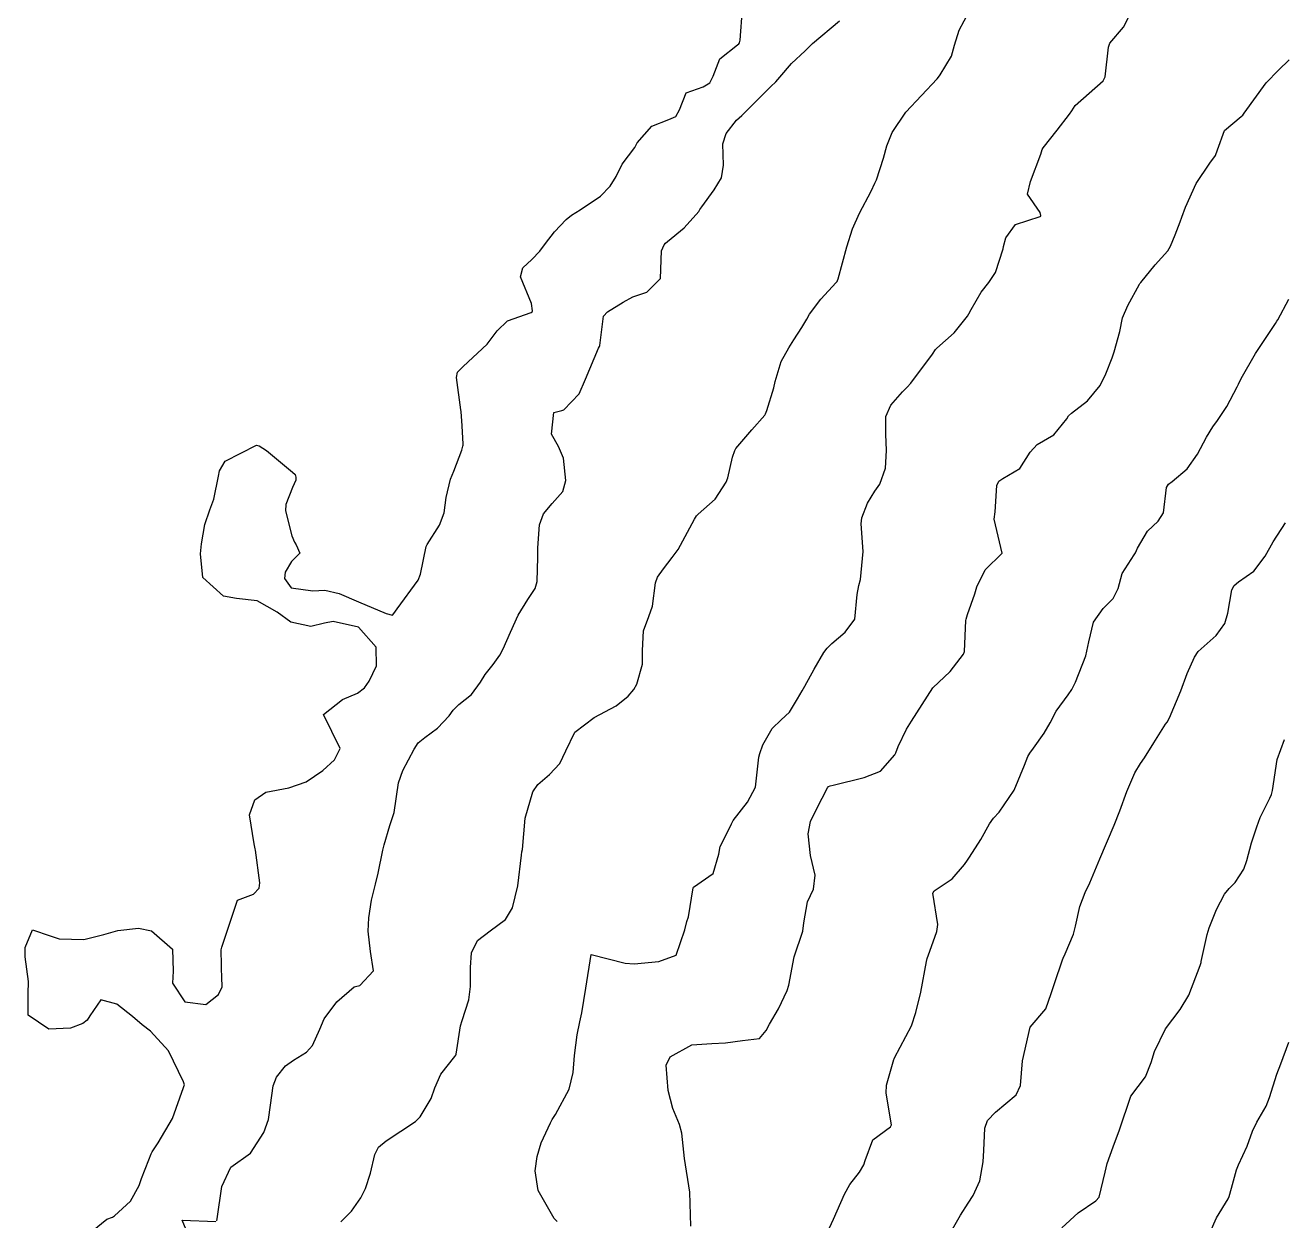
# Model space of a CAD drawing. Header units: metres. Extents: x 298520 to 308411, y 7433745 to 7450750.
# Drawn here: x 304804.7 to 304879.1, y 7439321.2 to 7439391.9 of the extents above; entities that cross this region are included whole.
import ezdxf

# ---------------------------------------------------------------- set-up
doc = ezdxf.new("R2010")
doc.units = ezdxf.units.M
doc.header["$LTSCALE"] = 10
doc.layers.add('Curvas de Nivel 1m', color=11, linetype='Continuous')
doc.layers.add('Curvas de Nivel 5m', color=15, linetype='Continuous')

msp = doc.modelspace()

# ---------------------------------------------------------------- linework, layer by layer
at = {"layer": 'Curvas de Nivel 1m', "flags": 128}
for points, elevation in [([(304808.701, 7439320.638), (304809.545, 7439321.335), (304809.884, 7439321.452), (304810.005, 7439321.521), (304810.946, 7439322.389), (304811.471, 7439323.316), (304811.605, 7439323.739), (304812.046, 7439324.842), (304812.173, 7439325.186), (304812.23, 7439325.307), (304812.592, 7439325.835), (304813.436, 7439327.29), (304814.091, 7439329.106), (304814.134, 7439329.238), (304814.137, 7439329.28), (304814.095, 7439329.448), (304813.194, 7439331.289), (304812.134, 7439332.443), (304811.652, 7439332.822), (304811.073, 7439333.316), (304810.154, 7439334.039), (304809.202, 7439334.295), (304808.555, 7439333.346), (304808.388, 7439333.1), (304808.138, 7439332.906), (304807.404, 7439332.63), (304806.135, 7439332.564), (304804.901, 7439333.392), (304804.896, 7439334.658), (304804.93, 7439335.392), (304804.735, 7439336.847), (304804.726, 7439337.395), (304805.154, 7439338.44), (304806.2, 7439338.092), (304806.739, 7439337.912), (304808.198, 7439337.866), (304809.373, 7439338.167), (304810.204, 7439338.4), (304811.423, 7439338.53), (304812.204, 7439338.378), (304813.433, 7439337.288), (304813.479, 7439335.988), (304813.435, 7439335.287), (304814.157, 7439334.188), (304815.408, 7439334.014), (304816.163, 7439334.621), (304816.363, 7439335.065), (304816.377, 7439335.257), (304816.361, 7439335.443), (304816.316, 7439337.258), (304816.344, 7439337.407), (304816.959, 7439339.249), (304817.285, 7439340.186), (304818.233, 7439340.556), (304818.556, 7439340.909), (304818.597, 7439341.226), (304818.334, 7439343.157), (304818.323, 7439343.229), (304818.267, 7439343.532), (304817.985, 7439345.235), (304818.302, 7439346.135), (304818.959, 7439346.571), (304820.309, 7439346.845), (304821.332, 7439347.195), (304822.32, 7439347.864), (304823.017, 7439348.482), (304823.342, 7439349.17), (304822.363, 7439351.18), (304823.491, 7439352.05), (304824.376, 7439352.435), (304824.784, 7439352.751), (304825.064, 7439353.153), (304825.498, 7439354.048), (304825.468, 7439355.149), (304824.425, 7439356.33), (304822.925, 7439356.678), (304822.427, 7439356.567), (304821.613, 7439356.38), (304820.427, 7439356.623), (304819.627, 7439357.218), (304818.44, 7439357.89), (304817.219, 7439358.027), (304816.442, 7439358.178), (304815.233, 7439359.272), (304815.084, 7439360.663), (304815.154, 7439361.273), (304815.349, 7439362.416), (304815.643, 7439363.269), (304815.873, 7439363.906), (304816.157, 7439365.264), (304816.221, 7439365.578), (304816.542, 7439366.156), (304818.411, 7439367.092), (304818.551, 7439367.062), (304818.984, 7439366.79), (304820.536, 7439365.502), (304820.682, 7439365.356), (304820.726, 7439365.207), (304820.717, 7439365.021), (304820.524, 7439364.593), (304820.129, 7439363.593), (304820.115, 7439363.214), (304820.488, 7439361.729), (304820.645, 7439361.368), (304820.747, 7439361.206), (304820.96, 7439360.719), (304820.468, 7439360.22), (304820.09, 7439359.582), (304820.053, 7439359.214), (304820.447, 7439358.657), (304821.732, 7439358.477), (304822.446, 7439358.53), (304823.28, 7439358.336), (304824.44, 7439357.838), (304826.072, 7439357.144), (304826.432, 7439357.049), (304826.519, 7439357.139), (304826.712, 7439357.412), (304827.952, 7439359.118), (304828.1, 7439359.474), (304828.43, 7439361.111), (304828.484, 7439361.217), (304829.228, 7439362.37), (304829.495, 7439363.1), (304829.61, 7439364.001), (304829.87, 7439365.097), (304830.058, 7439365.567), (304830.549, 7439366.796), (304830.606, 7439367.035), (304830.617, 7439367.089), (304830.617, 7439367.152), (304830.564, 7439368.232), (304830.496, 7439369.091), (304830.486, 7439369.179), (304830.216, 7439371.094), (304830.29, 7439371.409), (304830.61, 7439371.753), (304832.042, 7439373.069), (304832.631, 7439373.856), (304833.242, 7439374.449), (304834.642, 7439374.937), (304834.697, 7439374.985), (304834.717, 7439375.039), (304834.649, 7439375.466), (304834.017, 7439377.047), (304834.148, 7439377.575), (304834.683, 7439378.07), (304835.144, 7439378.58), (304835.481, 7439379.032), (304836.016, 7439379.714), (304836.714, 7439380.448), (304837.031, 7439380.703), (304837.54, 7439381.008), (304838.731, 7439381.823), (304839.301, 7439382.421), (304839.655, 7439382.981), (304840.022, 7439383.706), (304840.76, 7439384.701), (304840.912, 7439384.968), (304841.773, 7439385.96), (304842.784, 7439386.354), (304843.187, 7439386.536), (304843.413, 7439386.934), (304843.798, 7439387.935), (304844.807, 7439388.284), (304845.202, 7439388.523), (304845.397, 7439388.914), (304845.789, 7439389.949), (304846.841, 7439390.763), (304846.918, 7439390.823), (304846.957, 7439390.898), (304847, 7439391.053), (304847.124, 7439392.896)], 717), ([(304823.389, 7439321.169), (304824.009, 7439321.806), (304824.572, 7439322.6), (304824.85, 7439323.152), (304825.144, 7439324.041), (304825.393, 7439325.147), (304825.622, 7439325.579), (304826.061, 7439325.955), (304827.794, 7439327.114), (304828.076, 7439327.388), (304828.72, 7439328.471), (304828.952, 7439329.101), (304829.302, 7439329.902), (304830.121, 7439330.954), (304830.179, 7439331.033), (304830.198, 7439331.089), (304830.469, 7439332.757), (304830.566, 7439333.086), (304830.95, 7439334.293), (304831.042, 7439335.081), (304831.06, 7439336.205), (304831.115, 7439337.081), (304831.465, 7439337.812), (304832.206, 7439338.372), (304833.111, 7439339.057), (304833.537, 7439339.737), (304833.844, 7439341.046), (304834.067, 7439342.849), (304834.094, 7439343.043), (304834.116, 7439343.191), (304834.293, 7439345.04), (304834.745, 7439346.599), (304835.026, 7439347.033), (304835.712, 7439347.633), (304836.325, 7439348.276), (304836.688, 7439349.015), (304837.22, 7439350.137), (304838.363, 7439350.99), (304839.663, 7439351.684), (304840.376, 7439352.254), (304840.701, 7439352.645), (304840.882, 7439352.965), (304841.224, 7439354.139), (304841.227, 7439354.962), (304841.269, 7439356.117), (304841.594, 7439356.958), (304841.811, 7439357.585), (304841.98, 7439358.955), (304842.113, 7439359.299), (304842.466, 7439359.793), (304842.971, 7439360.447), (304843.322, 7439360.937), (304844.298, 7439362.72), (304844.415, 7439362.921), (304844.504, 7439363.011), (304845.524, 7439363.898), (304846.169, 7439364.904), (304846.256, 7439365.174), (304846.545, 7439366.382), (304846.672, 7439366.777), (304846.743, 7439366.897), (304847.685, 7439368.004), (304848.452, 7439368.872), (304848.498, 7439368.947), (304848.577, 7439369.155), (304848.976, 7439370.487), (304849.06, 7439370.865), (304849.425, 7439372.052), (304849.865, 7439372.858), (304850.158, 7439373.324), (304850.635, 7439374.047), (304850.931, 7439374.557), (304851.096, 7439374.845), (304851.757, 7439375.739), (304852.671, 7439376.722), (304852.721, 7439376.78), (304852.748, 7439376.829), (304852.781, 7439376.935), (304853.302, 7439378.821), (304853.641, 7439379.884), (304854.047, 7439380.81), (304854.736, 7439382.121), (304854.957, 7439382.582), (304855.046, 7439382.797), (304855.471, 7439384.077), (304855.653, 7439384.791), (304855.978, 7439385.584), (304856.793, 7439386.78), (304858.63, 7439388.753), (304858.713, 7439388.853), (304858.817, 7439388.989), (304859.485, 7439390.092), (304859.658, 7439390.742), (304859.943, 7439391.648), (304860.52, 7439392.733)], 719), ([(304816.039, 7439321.222), (304816.054, 7439321.259), (304816.085, 7439321.34), (304816.356, 7439323.255), (304816.885, 7439324.403), (304818.053, 7439325.23), (304818.835, 7439326.453), (304819.115, 7439327.22), (304819.233, 7439328.067), (304819.38, 7439329.217), (304819.586, 7439329.73), (304820.111, 7439330.389), (304820.581, 7439330.74), (304821.351, 7439331.198), (304821.713, 7439331.609), (304822.137, 7439332.558), (304822.407, 7439333.186), (304823.146, 7439334.187), (304824.171, 7439335.059), (304824.245, 7439335.086), (304824.514, 7439335.157), (304825.315, 7439336.015), (304825.145, 7439337.15), (304824.995, 7439338.362), (304825.034, 7439339.152), (304825.191, 7439340.188), (304825.429, 7439341.148), (304825.597, 7439341.799), (304825.872, 7439343.144), (304825.948, 7439343.463), (304826.285, 7439344.602), (304826.414, 7439345.015), (304826.461, 7439345.137), (304826.54, 7439345.381), (304826.798, 7439347.133), (304827.044, 7439347.853), (304827.716, 7439349.119), (304827.966, 7439349.488), (304828.343, 7439349.811), (304829.094, 7439350.36), (304829.783, 7439351.096), (304830.034, 7439351.425), (304830.37, 7439351.763), (304831.101, 7439352.357), (304831.644, 7439353.077), (304831.927, 7439353.538), (304832.399, 7439354.131), (304832.787, 7439354.684), (304832.983, 7439355.061), (304833.41, 7439356.042), (304833.879, 7439357.048), (304834.442, 7439357.972), (304834.867, 7439358.617), (304835.002, 7439359.035), (304835.04, 7439360.469), (304835.031, 7439361.035), (304835.134, 7439362.396), (304835.37, 7439363.031), (304835.878, 7439363.657), (304836.516, 7439364.355), (304836.686, 7439365.018), (304836.543, 7439366.33), (304836.255, 7439367.023), (304835.835, 7439367.753), (304835.978, 7439369.026), (304836.449, 7439369.147), (304836.576, 7439369.193), (304837.47, 7439370.127), (304837.857, 7439371.001), (304838.621, 7439372.842), (304838.681, 7439372.931), (304838.705, 7439372.989), (304838.907, 7439374.721), (304839.146, 7439374.985), (304840.069, 7439375.559), (304840.656, 7439375.868), (304841.476, 7439376.143), (304842.288, 7439376.946), (304842.34, 7439378.596), (304842.499, 7439378.943), (304842.588, 7439379.048), (304842.696, 7439379.148), (304843.682, 7439379.957), (304844.542, 7439380.922), (304844.615, 7439381.03), (304844.726, 7439381.189), (304845.451, 7439382.197), (304845.887, 7439382.909), (304846.004, 7439383.654), (304845.959, 7439384.908), (304846.158, 7439385.521), (304846.784, 7439386.318), (304847.084, 7439386.6), (304847.386, 7439386.891), (304848.807, 7439388.299), (304849.097, 7439388.58), (304849.337, 7439388.865), (304850.022, 7439389.661), (304850.836, 7439390.418), (304851.056, 7439390.63), (304851.274, 7439390.844), (304852.857, 7439392.181)], 718), ([(304844.085, 7439320.919), (304844.023, 7439322.92), (304843.696, 7439324.925), (304843.546, 7439326.406), (304843.41, 7439326.93), (304843.017, 7439327.87), (304842.744, 7439328.94), (304842.621, 7439330.436), (304842.855, 7439330.939), (304844.13, 7439331.64), (304845.312, 7439331.727), (304846.131, 7439331.753), (304847.134, 7439331.886), (304848.134, 7439332.004), (304848.521, 7439332.485), (304848.73, 7439332.864), (304849.255, 7439333.76), (304849.772, 7439334.854), (304849.866, 7439335.163), (304850.193, 7439336.85), (304850.699, 7439338.355), (304850.751, 7439338.845), (304850.978, 7439340.097), (304851.332, 7439340.839), (304851.418, 7439341.672), (304851.158, 7439342.841), (304851.012, 7439344.113), (304851.143, 7439344.841), (304851.519, 7439345.619), (304852.156, 7439346.832), (304852.221, 7439346.923), (304852.314, 7439346.961), (304852.485, 7439346.998), (304854.319, 7439347.449), (304855.288, 7439347.826), (304856.14, 7439348.782), (304856.201, 7439348.915), (304856.34, 7439349.273), (304856.83, 7439350.298), (304857.115, 7439350.769), (304858.383, 7439352.75), (304859.415, 7439353.717), (304860.195, 7439354.732), (304860.245, 7439354.892), (304860.338, 7439356.731), (304860.347, 7439356.818), (304860.437, 7439357.09), (304860.865, 7439358.31), (304860.985, 7439358.725), (304861.469, 7439359.719), (304862.483, 7439360.71), (304862.016, 7439362.715), (304862.058, 7439363.164), (304862.166, 7439364.714), (304862.276, 7439364.964), (304862.529, 7439365.126), (304863.515, 7439365.718), (304864.126, 7439366.686), (304864.558, 7439367.147), (304865.528, 7439367.706), (304866.302, 7439368.663), (304866.41, 7439368.828), (304866.578, 7439368.999), (304867.521, 7439369.714), (304868.281, 7439370.635), (304868.61, 7439371.307), (304868.977, 7439372.269), (304869.11, 7439372.625), (304869.436, 7439373.821), (304869.603, 7439374.62), (304869.907, 7439375.364), (304870.601, 7439376.611), (304870.628, 7439376.655), (304870.674, 7439376.718), (304871.531, 7439377.755), (304872.266, 7439378.594), (304872.433, 7439378.856), (304872.707, 7439379.537), (304872.993, 7439380.312), (304873.093, 7439380.584), (304873.311, 7439381.163), (304873.947, 7439382.572), (304874.755, 7439383.777), (304875.087, 7439384.23), (304875.204, 7439384.556), (304875.626, 7439385.706), (304876.599, 7439386.542), (304876.715, 7439386.619), (304876.795, 7439386.723), (304878.083, 7439388.521), (304878.821, 7439389.278), (304879.442, 7439389.888)], 721), ([(304852.271, 7439320.826), (304852.515, 7439321.329), (304853.16, 7439322.813), (304853.467, 7439323.373), (304854.042, 7439324.103), (304854.312, 7439324.534), (304854.389, 7439324.797), (304854.829, 7439326.028), (304855.887, 7439326.782), (304855.937, 7439326.918), (304855.619, 7439328.785), (304855.639, 7439329.245), (304856.075, 7439330.78), (304856.091, 7439330.813), (304856.124, 7439330.869), (304857.123, 7439332.765), (304857.375, 7439333.541), (304857.663, 7439334.758), (304858.015, 7439336.576), (304858.051, 7439336.752), (304858.197, 7439337.173), (304858.619, 7439338.336), (304858.675, 7439338.745), (304858.391, 7439340.598), (304858.457, 7439340.748), (304859.531, 7439341.457), (304860.259, 7439342.293), (304860.433, 7439342.556), (304860.559, 7439342.727), (304861.223, 7439343.777), (304861.73, 7439344.716), (304861.976, 7439345.033), (304862.3, 7439345.388), (304863.182, 7439346.697), (304863.807, 7439348.167), (304863.999, 7439348.685), (304864.124, 7439348.895), (304864.34, 7439349.18), (304864.967, 7439350.06), (304865.309, 7439350.671), (304865.666, 7439351.371), (304866.38, 7439352.341), (304866.601, 7439352.657), (304866.814, 7439353.08), (304867.418, 7439354.645), (304867.594, 7439355.464), (304867.879, 7439356.638), (304868.441, 7439357.434), (304869.039, 7439358.033), (304869.337, 7439358.621), (304869.577, 7439359.508), (304870.276, 7439360.612), (304870.361, 7439360.735), (304870.487, 7439361.01), (304871.08, 7439362.022), (304871.699, 7439362.598), (304872.009, 7439363.094), (304872.191, 7439364.593), (304872.321, 7439364.797), (304872.528, 7439364.952), (304873.415, 7439365.701), (304874.025, 7439366.568), (304874.563, 7439367.571), (304874.942, 7439368.183), (304875.213, 7439368.554), (304875.756, 7439369.378), (304876.364, 7439370.542), (304876.443, 7439370.703), (304876.608, 7439371.032), (304877.46, 7439372.527), (304878.641, 7439374.29), (304878.725, 7439374.426), (304878.768, 7439374.509), (304879.425, 7439375.739)], 722), ([(304859.535, 7439320.737), (304860.011, 7439321.569), (304860.476, 7439322.268), (304860.772, 7439322.723), (304861.158, 7439323.597), (304861.358, 7439324.717), (304861.388, 7439325.388), (304861.461, 7439326.716), (304861.618, 7439327.174), (304862.082, 7439327.667), (304863.3, 7439328.692), (304863.559, 7439329.23), (304863.692, 7439330.686), (304864.143, 7439332.68), (304865.058, 7439333.773), (304865.379, 7439334.668), (304865.573, 7439335.272), (304866.056, 7439336.661), (304866.092, 7439336.763), (304866.196, 7439337.013), (304866.689, 7439338.175), (304866.806, 7439338.654), (304867.066, 7439339.816), (304867.396, 7439340.648), (304867.668, 7439341.226), (304868.263, 7439342.64), (304869.11, 7439344.628), (304869.44, 7439345.479), (304869.851, 7439346.617), (304870.324, 7439347.72), (304870.662, 7439348.275), (304870.894, 7439348.604), (304871.445, 7439349.5), (304872.141, 7439350.592), (304872.23, 7439350.726), (304872.367, 7439350.966), (304873.048, 7439352.58), (304873.415, 7439353.597), (304873.859, 7439354.568), (304874.076, 7439354.896), (304874.413, 7439355.216), (304875.139, 7439355.836), (304875.635, 7439356.548), (304875.817, 7439357.168), (304876.064, 7439358.544), (304876.202, 7439358.797), (304876.46, 7439359.013), (304877.356, 7439359.645), (304878.024, 7439360.525), (304878.492, 7439361.382), (304879.223, 7439362.503)], 723), ([(304866.005, 7439320.821), (304866.964, 7439321.7), (304868.021, 7439322.423), (304868.213, 7439322.637), (304868.566, 7439324.112), (304868.687, 7439324.63), (304869.035, 7439325.598), (304869.417, 7439326.62), (304870.093, 7439328.61), (304870.959, 7439329.753), (304871.284, 7439330.598), (304871.482, 7439331.244), (304872.143, 7439332.59), (304873.002, 7439333.735), (304873.523, 7439334.57), (304874.191, 7439336.335), (304874.236, 7439336.516), (304874.245, 7439336.559), (304874.594, 7439338.172), (304874.721, 7439338.555), (304875.147, 7439339.633), (304875.616, 7439340.546), (304875.908, 7439340.882), (304876.25, 7439341.242), (304876.768, 7439342.024), (304876.942, 7439342.533), (304877.22, 7439343.584), (304877.529, 7439344.528), (304877.73, 7439345.087), (304878.309, 7439346.231), (304878.398, 7439346.433), (304878.426, 7439346.518), (304878.467, 7439346.67), (304878.727, 7439348.514), (304879.168, 7439349.691)], 724), ([(304814.838, 7439319.271), (304814.003, 7439321.28), (304816.002, 7439321.183)], 718)]:
    msp.add_lwpolyline(points, dxfattribs=dict(at, elevation=elevation))
at = {"layer": 'Curvas de Nivel 5m', "flags": 128}
for points, elevation in [([(304836.182, 7439321.195), (304836.006, 7439321.367), (304835.052, 7439323.03), (304834.881, 7439324.191), (304834.99, 7439325.031), (304835.237, 7439325.852), (304835.787, 7439327.023), (304835.879, 7439327.218), (304836.078, 7439327.512), (304836.887, 7439329.008), (304837.119, 7439329.993), (304837.201, 7439331.004), (304837.359, 7439332.226), (304837.518, 7439332.999), (304837.625, 7439333.524), (304837.869, 7439334.995), (304838.193, 7439336.99), (304840.188, 7439336.468), (304840.723, 7439336.429), (304842.189, 7439336.575), (304843.207, 7439336.935), (304843.729, 7439338.448), (304843.848, 7439338.925), (304843.932, 7439339.21), (304844.207, 7439340.921), (304844.243, 7439340.966), (304845.394, 7439341.767), (304845.74, 7439342.905), (304845.812, 7439343.363), (304846.284, 7439344.285), (304846.472, 7439344.716), (304846.57, 7439344.896), (304847.418, 7439345.997), (304847.9, 7439346.876), (304848.105, 7439348.647), (304848.151, 7439348.873), (304848.341, 7439349.384), (304848.875, 7439350.345), (304849.407, 7439350.86), (304849.902, 7439351.32), (304850.375, 7439352.105), (304850.652, 7439352.575), (304850.817, 7439352.846), (304851.373, 7439353.86), (304851.945, 7439354.835), (304852.143, 7439355.097), (304852.411, 7439355.372), (304853.195, 7439356.044), (304853.779, 7439356.81), (304853.913, 7439358.274), (304854.008, 7439358.807), (304854.099, 7439359.164), (304854.258, 7439360.803), (304854.142, 7439362.448), (304854.182, 7439362.805), (304854.512, 7439363.67), (304854.944, 7439364.37), (304855.242, 7439364.793), (304855.581, 7439365.745), (304855.65, 7439366.789), (304855.595, 7439367.758), (304855.611, 7439368.79), (304855.897, 7439369.473), (304856.595, 7439370.257), (304856.856, 7439370.519), (304857.078, 7439370.773), (304858.354, 7439372.488), (304858.547, 7439372.751), (304858.624, 7439372.833), (304859.639, 7439373.733), (304860.436, 7439374.732), (304860.512, 7439374.864), (304860.649, 7439375.126), (304861.239, 7439376.149), (304861.69, 7439376.72), (304862.078, 7439377.317), (304862.536, 7439378.712), (304862.567, 7439378.839), (304862.703, 7439379.351), (304863.272, 7439380.144), (304864.722, 7439380.616), (304864.76, 7439380.642), (304864.766, 7439380.68), (304864.725, 7439380.866), (304863.987, 7439381.943), (304864.16, 7439382.689), (304864.759, 7439384.305), (304864.851, 7439384.591), (304864.9, 7439384.679), (304865.731, 7439385.718), (304866.462, 7439386.663), (304866.59, 7439386.867), (304866.798, 7439387.175), (304868.455, 7439388.635), (304868.57, 7439388.88), (304868.762, 7439390.631), (304868.845, 7439390.86), (304869.66, 7439391.817), (304870.065, 7439392.618)], 720), ([(304874.767, 7439320.552), (304875.146, 7439321.414), (304875.836, 7439322.542), (304875.899, 7439322.667), (304876.032, 7439323.167), (304876.338, 7439324.247), (304876.456, 7439324.536), (304876.956, 7439325.639), (304877.282, 7439326.528), (304877.529, 7439327.075), (304878.088, 7439328.013), (304878.29, 7439328.517), (304878.72, 7439329.904), (304878.963, 7439330.507), (304879.434, 7439331.799)], 725)]:
    msp.add_lwpolyline(points, dxfattribs=dict(at, elevation=elevation))

doc.saveas('drawing.dxf')
